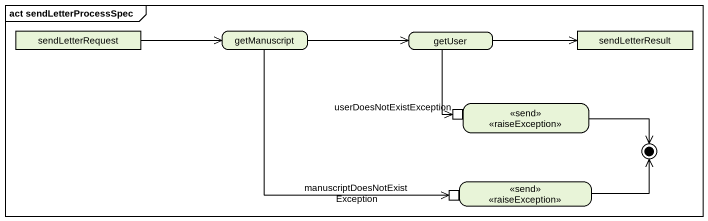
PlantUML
@startuml
mainframe act sendLetterProcessSpec
hide empty description
state sendLetterRequest <<object>>
state getManuscript
state getUser
state sendLetterResult <<object>>
state "<<raiseException>>" as raiseException <<send>> {
  state userDoesNotExistException <<inputPin>>
}
state "<<raiseException>>" as raiseException_2 <<send>> {
  state "manuscriptDoesNotExistException" as manuscriptDoesNotExistExcept <<inputPin>>
}
sendLetterRequest -right-> getManuscript
getManuscript -right-> getUser
getManuscript --> manuscriptDoesNotExistExcept
getUser -right-> sendLetterResult
getUser --> userDoesNotExistException
raiseException -right-> [*]
raiseException_2 -right-> [*]
@enduml
